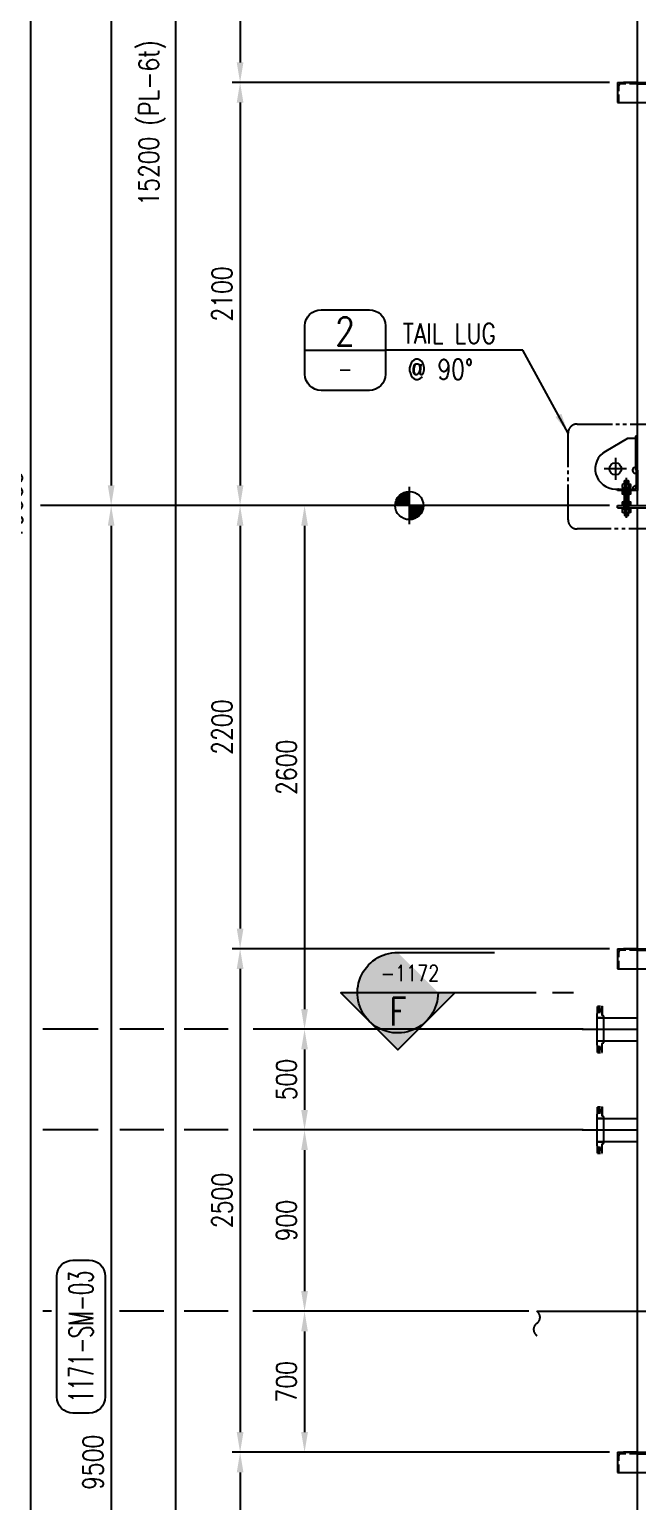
# Model space of a CAD drawing. Header units: millimetres. Extents: x 0 to 134087, y -49114 to 20834.
# Drawn here: x 13003 to 16022, y -22635 to -15327 of the extents above; entities that cross this region are included whole.
import ezdxf
from ezdxf.enums import TextEntityAlignment as Align

# ---------------------------------------------------------------- set-up
doc = ezdxf.new("R2010")
doc.units = ezdxf.units.MM
doc.header["$LTSCALE"] = 35
for name, pattern in [('JNK-CENTER', [34, 30, -1.5, 1, -1.5]), ('JNK-HIDDEN', [3, 2, -1]), ('PH2', [15, 10, -1, 1, -1, 1, -1]), ('PHA', [30, 20, -2, 2, -2, 2, -2])]:
    doc.linetypes.add(name, pattern=pattern)
for name, color, linetype in [('CEN-R', 1, 'JNK-CENTER'), ('CON-C', 4, 'Continuous'), ('CON-G', 3, 'Continuous'), ('CON-W', 7, 'Continuous'), ('CON-Y', 2, 'Continuous'), ('det', 2, 'PH2'), ('Dim-W', 7, 'Continuous'), ('HID-Y', 2, 'JNK-HIDDEN'), ('HL', 7, 'Continuous'), ('PAN-W', 6, 'PHA'), ('STL-OBJT', 7, 'Continuous'), ('TITLE', 7, 'Continuous'), ('TXT-G', 3, 'Continuous'), ('TXT-Y', 2, 'Continuous')]:
    doc.layers.add(name, color=color, linetype=linetype)
doc.styles.add('SIMPLEX', font='simplex.shx', dxfattribs={"width": 0.8})
doc.dimstyles.new('DIM40', dxfattribs={"dimscale": 40, "dimtxt": 2.5, "dimasz": 2.5, "dimexe": 1, "dimexo": 1, "dimgap": 1, "dimtad": 1, "dimdec": 0, "dimdsep": 46, "dimtxsty": 'SIMPLEX', "dimcen": 0, "dimclrd": 7, "dimclre": 7, "dimclrt": 2, "dimadec": 1, "dimazin": 2, "dimtfac": 1, "dimtdec": 0, "dimtix": 1, "dimtmove": 2, "dimatfit": 2, "dimfxl": 1, "dimtolj": 1, "dimtzin": 0, "dimarcsym": 1})

# ---------------------------------------------------------------- blocks, each defined once
blk = doc.blocks.new("4'' O2")
at = {"layer": 'CEN-R'}
blk.add_line((275.6105725513771, 0), (0, 0), dxfattribs=at)
at = {"layer": 'CON-Y'}
for p, q in [((176, 71.1488348764833), (176, 114.5)), ((176, 114.5), (176, 71.94999999995343)), ((200, -78.60000000009313), (200, 78.5999999998603)), ((200, -78.60000000009313), (200, 78.5999999998603)), ((200, 57.14999999990687), (0, 57.14999999990687)), ((167, -67.45000000018626), (167, 67.44999999995343)), ((171.5, 67.44999999995343), (167, 67.44999999995343)), ((200, 58.04999999981374), (167, 58.04999999981374)), ((200, -57.1500000001397), (0, -57.14999999990687)), ((200, -58.05000000004657), (167, -58.05000000004657)), ((171.5, -67.45000000018626), (167, -67.45000000018626)), ((176, -114.5), (176, -71.95000000018626)), ((200, -78.60000000009313), (198.3999999999069, -78.60000000009313)), ((198.3999999999069, -114.5), (198.3999999999069, -78.60000000009313))]:
    blk.add_line(p, q, dxfattribs=at)
for centre, start, end in [((171.5, 71.94999999995343), 270, 0), ((171.5, -71.95000000018626), 0, 90)]:
    blk.add_arc(centre, 4.5, start, end, dxfattribs=at)
at = {"layer": 'HID-Y', "ltscale": 0.2}
for p, q in [((203, 95.25), (173, 95.25)), ((198.3999999999069, 114.5), (176, 114.5)), ((198.3999999999069, 104.75), (176, 104.75)), ((198.3999999999069, 85.75), (176, 85.75)), ((198.3999999999069, 78.5999999998603), (198.3999999999069, 114.5)), ((200, 78.5999999998603), (198.3999999999069, 78.5999999998603)), ((203, -95.25), (173, -95.25)), ((198.3999999999069, -85.75), (176, -85.75)), ((198.3999999999069, -104.75), (176, -104.75)), ((198.3999999999069, -114.5), (176, -114.5))]:
    blk.add_line(p, q, dxfattribs=at)
for points in [[(198.3999999999069, 85.75), (198.3999999999069, 104.75), (176, 85.75), (176, 104.75)], [(198.3999999999069, -104.75), (198.3999999999069, -85.75), (176, -104.75), (176, -85.75)]]:
    blk.add_solid(points, dxfattribs=at)
blk = doc.blocks.new('A$C4E795096')
at = {"layer": 'CEN-R'}
blk.add_line((19.99950104531308, 0), (19.99950104531308, 199.4862785079931), dxfattribs=at)
at = {"layer": 'CON-G'}
for p, q in [((2.036037682002643, 148.2589970372883), (2.036037682002643, 143.2591720373166)), ((2.036037682002643, 148.2589970372883), (37.96296440852166, 148.2589970372883)), ((34.88353434267567, 168.2584970372882), (5.115467773808017, 168.2584970372882)), ((34.88353434267567, 148.2589970372883), (5.115467773808017, 148.2589970372883)), ((29.99925104525755, 184.2625970373174), (9.999751045266748, 184.2625970373174)), ((9.99975104568814, 166.3961235455663), (9.99975104568814, 150.1213705299888)), ((29.99925104569349, 166.3961235448096), (29.99925104569349, 150.1213705312693)), ((37.96296440852166, 148.2589970372883), (37.96296440852166, 143.2591720373166)), ((2.036037681886228, 143.2591720373166), (37.96296440852166, 143.2591720373166)), ((34.88360845515854, 136.2594220373176), (5.115541886290885, 136.2594220373176)), ((34.88360845515854, 116.2599220373177), (5.115541886290885, 116.2599220373177)), ((34.88360845515854, 81.26079703731739), (5.115541886290885, 81.26079703731739)), ((9.999825158171006, 79.3984235455955), (9.999825158171006, 63.12367053001799)), ((29.99932515817636, 79.3984235448388), (29.99932515817636, 63.12367053129856)), ((2.036037682002643, 44.26172203731767), (2.036037682002643, 49.26159703728808)), ((2.036037681886228, 49.26159703728808), (37.96296440852166, 49.26159703728808)), ((2.036037681886228, 44.26172203731767), (37.96296440852166, 44.26172203731767)), ((34.88353434260353, 44.26172203731767), (5.115467773648561, 44.26172203731767)), ((34.88353434260353, 24.26222203731595), (5.115467773648561, 24.26222203731595)), ((34.88360845515854, 61.26129703731749), (5.115541886290885, 61.26129703731749)), ((9.999751045615994, 42.39934854558669), (9.999751045615994, 26.12459553003646)), ((29.99925104525755, 13.26249703731628), (9.999751045266748, 13.26249703731628)), ((29.9992510456068, 42.39934854482999), (29.9992510456068, 26.12459553128792)), ((37.96296440852166, 44.26172203731767), (37.96296440852166, 49.26159703728808))]:
    blk.add_line(p, q, dxfattribs=at)
for points in [[(1.046587680519906e-06, 166.3961235455281, -0.3726589126610547), (9.999751045251582, 166.3961235450915, -0.1862420052812082), (29.9992510457517, 166.3961235449551, -0.3726589126610371), (39.99900104476485, 166.3961235455281), (39.9990010455361, 150.1213705295813, -0.3726589126610372), (29.9992510457517, 150.1213705296104, -0.1862420052812082), (9.999751045251582, 150.1213705294649, -0.3726589126610547), (1.046587680519906e-06, 150.1213705290465)], [(7.515907054767013e-05, 134.3970485455575, -0.3726589126610547), (9.999825157734449, 134.3970485451209, -0.1862420052812082), (29.99932515823457, 134.3970485449845, -0.3726589126610371), (39.99907515724772, 134.3970485455575), (39.99907515801897, 118.1222955295998, -0.3726589126610372), (29.99932515823457, 118.1222955296398, -0.1862420052812082), (9.999825157734449, 118.1222955294943, -0.3726589126610547), (7.515907054767013e-05, 118.1222955290759)], [(7.515907054767013e-05, 79.3984235455573, -0.3726589126610547), (9.999825157734449, 79.39842354512075, -0.1862420052812082), (29.99932515823457, 79.39842354498433, -0.3726589126610371), (39.99907515724772, 79.3984235455573), (39.99907515801897, 63.12367052961054, -0.3726589126610372), (29.99932515823457, 63.12367052963964, -0.1862420052812082), (9.999825157734449, 63.12367052949412, -0.3726589126610547), (7.515907054767013e-05, 63.12367052907575)], [(1.04642822407186e-06, 42.39934854552848, -0.3726589126610547), (9.999751045150333, 42.39934854512103, -0.1862420052812082), (29.9992510456068, 42.39934854497551, -0.3726589126610371), (39.99900104467815, 42.39934854552848), (39.99900104537664, 26.1245955295708, -0.3726589126610372), (29.9992510456068, 26.124595529629, -0.1862420052812082), (9.999751045150333, 26.12459552951259, -0.3726589126610547), (1.04642822407186e-06, 26.12459552904693)]]:
    blk.add_lwpolyline(points, format="xyb", close=True, dxfattribs=at)
for points in [[(9.999751045266748, 168.2584970372882), (9.999751045266748, 184.2625970373174), (11.99970104526437, 186.2625470373168), (27.99930104525993, 186.2625470373168), (29.99925104525755, 184.2625970373174), (29.99925104525755, 168.2584970372882)], [(9.999751045266748, 61.26129703731749), (9.999751045266748, 136.2594220373176)], [(29.99925104525755, 136.2594220373176), (29.99925104525755, 61.26129703731749)], [(9.999751045266748, 24.26222203731595), (9.999751045266748, 13.26249703731628), (11.99970104526437, 11.26254703731684), (27.99930104525993, 11.26254703731684), (29.99925104525755, 13.26249703731628), (29.99925104525755, 24.26222203731595)]]:
    blk.add_lwpolyline(points, dxfattribs=at)
at = {"layer": 'CON-G', "color": 7}
for points in [[(11.99970104526437, 168.2584970372882), (11.99970104526437, 186.2625470373168)], [(27.99930104525993, 168.2584970372882), (27.99930104525993, 186.2625470373168)], [(11.99970104526437, 136.2594220373176), (11.99970104526437, 61.26129703731749)], [(27.99930104525993, 136.2594220373176), (27.99930104525993, 61.26129703731749)], [(11.99970104526437, 24.26222203731595), (11.99970104526437, 11.26254703731684)], [(27.99930104525993, 24.26222203731595), (27.99930104525993, 11.26254703731684)]]:
    blk.add_lwpolyline(points, dxfattribs=at)
blk = doc.blocks.new('A$C427202F2')
at = {"layer": 'CON-G'}
for p, q in [((93.0000755545334, 95), (93.0000755545334, 17)), ((98.0000755545334, 100), (100.0000755545334, 100)), ((100.0000755545334, 100), (100.0000755545334, 0)), ((7.555453339591622e-05, 0), (7.555453339591622e-05, 2)), ((100.0000755545334, 0), (7.555453339591622e-05, 0)), ((5.000075554533396, 7), (83.0000755545334, 7))]:
    blk.add_line(p, q, dxfattribs=at)
for centre, radius, start, end in [((98.0000755545334, 95), 5, 90, 180), ((5.000075554533396, 2), 5, 90, 180), ((83.0000755545334, 17), 10, 270, 0)]:
    blk.add_arc(centre, radius, start, end, dxfattribs=at)
blk = doc.blocks.new('A$C3C055926')
at = {"layer": 'HID-Y'}
for p, q in [((100.0000813198785, 100.0000816475513), (8.131987851811573e-05, 100.0000816475513)), ((8.131987851811573e-05, 100.0000816475513), (8.131987851811573e-05, 8.164755126927048e-05)), ((100.0000813198785, 98.00008164755127), (100.0000813198785, 100.0000816475513)), ((8.131987851811573e-05, 8.164755126927048e-05), (2.000081319878518, 8.164755126927048e-05))]:
    blk.add_line(p, q, dxfattribs=at)
at = {"layer": 'HID-Y', "ltscale": 0.5}
for p, q in [((7.000081319878518, 5.000081647551269), (7.000081319878518, 83.00008164755127)), ((95.00008131987852, 93.00008164755127), (17.00008131987852, 93.00008164755127))]:
    blk.add_line(p, q, dxfattribs=at)
at = {"layer": 'HID-Y'}
for centre, radius, start, end in [((17.00008131987852, 83.00008164755127), 10, 90, 180), ((95.00008131987852, 98.00008164755127), 5, 270, 0), ((2.000081319878518, 5.000081647551269), 5, 270, 0)]:
    blk.add_arc(centre, radius, start, end, dxfattribs=at)
blk = doc.blocks.new('A$C2A517C6A')
at = {"layer": 'CON-G'}
for p, q in [((8.131987851811573e-05, 100.0000816475513), (2460.000081320009, 100.0000816475513)), ((8.131987851811573e-05, 100.0000816475513), (8.131987851811573e-05, 8.164755126927048e-05)), ((2460.000081320009, 100.0000816475513), (2460.000081320009, 8.164755126927048e-05)), ((8.131987851811573e-05, 8.164755126927048e-05), (2460.000081320009, 8.164755126927048e-05))]:
    blk.add_line(p, q, dxfattribs=at)
at = {"layer": 'HID-Y'}
blk.add_line((95.00008131987852, 93.00008164754945), (2365.000081320009, 93.00008164755127), dxfattribs=at)
at = {"layer": 'CON-G'}
blk.add_blockref('A$C3C055926', (0, 0), dxfattribs=at)
at = {"layer": 'CON-G', "xscale": -1}
blk.add_blockref('A$C3C055926', (2460.000162639888, 0), dxfattribs=at)
blk = doc.blocks.new('SECMARK3')
at = {"layer": 'CON-Y'}
h = blk.add_hatch(color=256, dxfattribs=at)
edge = h.paths.add_edge_path()
edge.add_line((14.75559885480128, -4.618527782440651e-14), (18.29113276073392, -3.535533905932771))
edge.add_arc((21.82666666666668, -4.685141163918161e-14), 5, 179.9999999999996, 224.9999999999998, ccw=False)
edge.add_line((16.82666666666668, -1.448670973532845e-14), (14.75559885480128, -4.618527782440651e-14))
edge = h.paths.add_edge_path()
edge.add_arc((21.82666666666668, -4.618527782440651e-14), 5, 179.9999999999996, 450)
h = blk.add_hatch(color=256, dxfattribs=at)
edge = h.paths.add_edge_path()
edge.add_line((28.89773447853207, -4.618527782440651e-14), (26.82666666666668, -4.2237748849338e-14))
edge.add_arc((21.82666666666668, -4.418687638008123e-14), 5, -44.99999999999977, 0, ccw=False)
edge.add_line((25.36220057259942, -3.535533905932772), (28.89773447853207, -4.618527782440651e-14))
h = blk.add_hatch(color=256, dxfattribs=at)
edge = h.paths.add_edge_path()
edge.add_line((21.82666666666668, -7.071067811865486), (25.36220057259942, -3.535533905932772))
edge.add_arc((21.82666666666668, -4.796163466380676e-14), 4.999999999999998, 224.9999999999998, 315.0000000000002, ccw=False)
edge.add_line((18.29113276073392, -3.535533905932771), (21.82666666666668, -7.071067811865486))
at = {"layer": 'CON-C'}
blk.add_line((0, 0), (2.633333333333308, 0), dxfattribs=at)
blk.add_lwpolyline([(4.666666666666639, 0), (28.89773447853207, -4.618527782440651e-14), (21.82666666666668, -7.071067811865486), (14.75559885480128, -4.618527782440651e-14)], dxfattribs=at)
at = {"layer": 'CON-Y'}
blk.add_line((21.82666666666668, 4.999999999999954), (9.823333333333341, 4.999999999999954), dxfattribs=at)
blk.add_arc((21.82666666666668, -4.618527782440651e-14), 5, 179.9999999999996, 90.00000000000001, dxfattribs=at)
at = {"layer": 'CON-C', "style": 'SIMPLEX', "width": 0.8}
blk.add_attdef('TAG', text='', height=3.5, dxfattribs=at).set_placement((21.80333333333334, -4.080000000000055), align=Align.CENTER)
at = {"layer": 'CON-Y', "style": 'SIMPLEX', "width": 0.8}
blk.add_attdef('H0000-0000', text='', height=2, dxfattribs=at).set_placement((24.52333333333334, 1.419999999999941), align=Align.RIGHT)
blk = doc.blocks.new('det-tag')
at = {"layer": 'CON-Y'}
blk.add_line((5, 0), (-5, 0), dxfattribs=at)
blk.add_lwpolyline([(-3.000000000000003, -4.999999999999998), (3, -5, 0.4142135623730951), (5, -3.000000000000001), (5.000000000000002, 2.999999999999998, 0.4142135623730951), (3.000000000000001, 4.999999999999998), (-2.999999999999997, 4.999999999999998, 0.4142135623730948), (-4.999999999999997, 3), (-5.000000000000002, -2.999999999999997, 0.4142135623730953)], format="xyb", close=True, dxfattribs=at)
at = {"layer": 'CON-G', "style": 'SIMPLEX', "width": 0.8}
blk.add_attdef('TAG', text='', height=3.5, dxfattribs=at).set_placement((0.02333333333333343, 0.5800000000000399), align=Align.CENTER)
at = {"layer": 'CON-Y', "style": 'SIMPLEX', "width": 0.8}
blk.add_attdef('-8888', text='', height=2, dxfattribs=at).set_placement((0, -3.339999999999999), align=Align.CENTER)
blk = doc.blocks.new('*D982')
at = {"layer": 'DEFPOINTS', "color": 0, "transparency": 16777216}
for p in [(16171.53684511169, -8190.761224326547), (13008.75786917651, -27190.76122432653), (15921.536845112, -27190.76122432653)]:
    blk.add_point(p, dxfattribs=at)
at = {"layer": 'Dim-W', "color": 7, "linetype": 'ByBlock', "lineweight": -2, "transparency": 16777216}
for p, q in [((16131.53684511169, -8190.761224326547), (12968.75786917652, -8190.761224326546)), ((13008.75786917652, -8290.761224326547), (13008.75786917651, -27090.76122432653)), ((15881.536845112, -27190.76122432653), (12968.75786917651, -27190.76122432653))]:
    blk.add_line(p, q, dxfattribs=at)
at = {"layer": 'Dim-W', "color": 7, "transparency": 16777216}
for points in [[(12992.09120250985, -8290.761224326547), (13025.42453584318, -8290.761224326547), (13008.75786917652, -8190.761224326546)], [(12992.09120250985, -27090.76122432653), (13025.42453584318, -27090.76122432653), (13008.75786917651, -27190.76122432653)]]:
    blk.add_solid(points, dxfattribs=at)
at = {"layer": 'Dim-W', "color": 2, "transparency": 16777216, "insert": (12918.75786917652, -17690.76122432654), "char_height": 100, "attachment_point": 5, "rotation": 90, "style": 'SIMPLEX', "bg_fill": 3, "box_fill_scale": 1.1, "bg_fill_color": 256, "bg_fill_true_color": 13158600, "bg_fill_transparency": 0}
blk.add_mtext('\\A1;19000', dxfattribs=at)
blk = doc.blocks.new('*D983')
at = {"layer": 'DEFPOINTS', "color": 0, "transparency": 16777216}
for p in [(16171.53684511169, -8190.761224326547), (13408.75786917652, -17690.76122432653), (15921.536845112, -17690.76122432653)]:
    blk.add_point(p, dxfattribs=at)
at = {"layer": 'Dim-W', "color": 7, "linetype": 'ByBlock', "lineweight": -2, "transparency": 16777216}
for p, q in [((16131.53684511169, -8190.761224326547), (13368.75786917652, -8190.761224326546)), ((13408.75786917652, -8290.761224326547), (13408.75786917652, -17590.76122432653)), ((15881.536845112, -17690.76122432653), (13368.75786917652, -17690.76122432653))]:
    blk.add_line(p, q, dxfattribs=at)
at = {"layer": 'Dim-W', "color": 7, "transparency": 16777216}
for points in [[(13392.09120250985, -8290.761224326547), (13425.42453584319, -8290.761224326547), (13408.75786917652, -8190.761224326546)], [(13392.09120250985, -17590.76122432653), (13425.42453584318, -17590.76122432653), (13408.75786917652, -17690.76122432653)]]:
    blk.add_solid(points, dxfattribs=at)
at = {"layer": 'Dim-W', "color": 2, "transparency": 16777216, "insert": (13318.75786917652, -12940.76122432654), "char_height": 100, "attachment_point": 5, "rotation": 90, "style": 'SIMPLEX', "bg_fill": 3, "box_fill_scale": 1.1, "bg_fill_color": 256, "bg_fill_true_color": 13158600, "bg_fill_transparency": 0}
blk.add_mtext('\\A1;9500', dxfattribs=at)
blk = doc.blocks.new('*D984')
at = {"layer": 'DEFPOINTS', "color": 0, "transparency": 16777216}
for p in [(13408.75786917652, -17690.76122432653), (13408.75786917652, -27190.76122432653), (13408.75786917652, -27190.76122432653)]:
    blk.add_point(p, dxfattribs=at)
at = {"layer": 'Dim-W', "color": 7, "linetype": 'ByBlock', "lineweight": -2, "transparency": 16777216}
blk.add_line((13408.75786917652, -17790.76122432653), (13408.75786917652, -27090.76122432653), dxfattribs=at)
at = {"layer": 'Dim-W', "color": 7, "transparency": 16777216}
for points in [[(13392.09120250985, -17790.76122432653), (13425.42453584319, -17790.76122432653), (13408.75786917652, -17690.76122432653)], [(13392.09120250985, -27090.76122432653), (13425.42453584318, -27090.76122432653), (13408.75786917652, -27190.76122432653)]]:
    blk.add_solid(points, dxfattribs=at)
at = {"layer": 'Dim-W', "color": 2, "transparency": 16777216, "insert": (13318.75786917652, -22440.76122432653), "char_height": 100, "attachment_point": 5, "rotation": 90, "style": 'SIMPLEX', "bg_fill": 3, "box_fill_scale": 1.1, "bg_fill_color": 256, "bg_fill_true_color": 13158600, "bg_fill_transparency": 0}
blk.add_mtext('\\A1;9500', dxfattribs=at)
blk = doc.blocks.new('DUCT-TAG')
at = {"layer": 'CON-G'}
blk.add_lwpolyline([(-9.490000000000007, -1), (-9.489999999999979, 1, -0.414213562373095), (-7.489999999999979, 3), (7.489999999999982, 3, -0.414213562373095), (9.489999999999982, 1), (9.489999999999982, -1, -0.414213562373095), (7.489999999999982, -3), (-7.490000000000007, -3, -0.4142135623730971)], format="xyb", close=True, dxfattribs=at)
at = {"layer": 'CON-G', "style": 'SIMPLEX', "width": 1.246304347826088}
blk.add_attdef('NAME', text='', height=3, dxfattribs=at).set_placement((-8.190000000000007, -1.5), (8.19000000000001, -1.5), align=Align.FIT)
at = {"layer": 'CON-Y', "style": 'SIMPLEX'}
blk.add_attdef('ELEVATION', text='', height=2, dxfattribs=at).set_placement((-1.243449787580175e-14, -6.02), align=Align.CENTER)
blk = doc.blocks.new('FS-MARK')
h = blk.add_hatch(color=256)
edge = h.paths.add_edge_path()
edge.add_arc((0, 0), 1.75, 90, 180)
edge.add_line((-1.75, 0), (0, 0))
edge.add_line((0, 0), (0, 1.75))
h = blk.add_hatch(color=256)
edge = h.paths.add_edge_path()
edge.add_line((0, 0), (0, -1.75))
edge.add_arc((0, 0), 1.75, 270, 360)
edge.add_line((1.75, 0), (0, 0))
for p, q in [((0, 2.333333333333333), (0, -2.333333333333333)), ((2.333333333333333, 0), (-2.333333333333333, 0))]:
    blk.add_line(p, q)
blk.add_circle((0, 0), 1.75)
at = {"layer": 'CON-Y', "style": 'SIMPLEX', "width": 0.8}
blk.add_attdef('F.S.', (3.194782608695653, 0.9982608695652175), '', height=2.5, dxfattribs=at)
blk = doc.blocks.new('*D985')
at = {"layer": 'DEFPOINTS', "color": 0, "transparency": 16777216}
for p in [(13728.75786917652, -8190.761224326547), (13728.75786917651, -23390.76122432656), (16021.53684511166, -23390.76122432656)]:
    blk.add_point(p, dxfattribs=at)
at = {"layer": 'Dim-W', "color": 7, "linetype": 'ByBlock', "lineweight": -2, "transparency": 16777216}
for p, q in [((13728.75786917652, -8290.761224326547), (13728.75786917651, -23290.76122432656)), ((15981.53684511166, -23390.76122432656), (13688.75786917651, -23390.76122432656))]:
    blk.add_line(p, q, dxfattribs=at)
at = {"layer": 'Dim-W', "color": 7, "transparency": 16777216}
for points in [[(13712.09120250985, -8290.761224326547), (13745.42453584318, -8290.761224326547), (13728.75786917652, -8190.761224326547)], [(13712.09120250985, -23290.76122432656), (13745.42453584318, -23290.76122432656), (13728.75786917651, -23390.76122432656)]]:
    blk.add_solid(points, dxfattribs=at)
at = {"layer": 'Dim-W', "color": 2, "transparency": 16777216, "insert": (13612.56739298604, -15790.76122432655), "char_height": 100, "attachment_point": 5, "rotation": 90, "style": 'SIMPLEX', "bg_fill": 3, "box_fill_scale": 1.1, "bg_fill_color": 256, "bg_fill_true_color": 13158600, "bg_fill_transparency": 0}
blk.add_mtext('\\A1;15200 (PL-6t)', dxfattribs=at)
blk = doc.blocks.new('*D990')
at = {"layer": 'DEFPOINTS', "color": 0, "transparency": 16777216}
for p in [(14048.75786917652, -13490.76122432653), (14048.75786917652, -15590.76122432653), (15921.53684511164, -15590.76122432653)]:
    blk.add_point(p, dxfattribs=at)
at = {"layer": 'Dim-W', "color": 7, "linetype": 'ByBlock', "lineweight": -2, "transparency": 16777216}
for p, q in [((14048.75786917652, -13590.76122432653), (14048.75786917652, -15490.76122432653)), ((15881.53684511164, -15590.76122432653), (14008.75786917652, -15590.76122432653))]:
    blk.add_line(p, q, dxfattribs=at)
at = {"layer": 'Dim-W', "color": 7, "transparency": 16777216}
for points in [[(14032.09120250985, -13590.76122432653), (14065.42453584318, -13590.76122432653), (14048.75786917652, -13490.76122432653)], [(14032.09120250985, -15490.76122432653), (14065.42453584318, -15490.76122432653), (14048.75786917652, -15590.76122432653)]]:
    blk.add_solid(points, dxfattribs=at)
at = {"layer": 'Dim-W', "color": 2, "transparency": 16777216, "insert": (13958.75786917652, -14540.76122432653), "char_height": 100, "attachment_point": 5, "rotation": 90, "style": 'SIMPLEX', "bg_fill": 3, "box_fill_scale": 1.1, "bg_fill_color": 256, "bg_fill_true_color": 13158600, "bg_fill_transparency": 0}
blk.add_mtext('\\A1;2100', dxfattribs=at)
blk = doc.blocks.new('*D991')
at = {"layer": 'DEFPOINTS', "color": 0, "transparency": 16777216}
for p in [(14048.75786917652, -15590.76122432653), (14048.75786917652, -17690.76122432653), (14048.75786917652, -17690.76122432653)]:
    blk.add_point(p, dxfattribs=at)
at = {"layer": 'Dim-W', "color": 7, "linetype": 'ByBlock', "lineweight": -2, "transparency": 16777216}
blk.add_line((14048.75786917652, -15690.76122432653), (14048.75786917652, -17590.76122432653), dxfattribs=at)
at = {"layer": 'Dim-W', "color": 7, "transparency": 16777216}
for points in [[(14032.09120250985, -15690.76122432653), (14065.42453584318, -15690.76122432653), (14048.75786917652, -15590.76122432653)], [(14032.09120250985, -17590.76122432653), (14065.42453584318, -17590.76122432653), (14048.75786917652, -17690.76122432653)]]:
    blk.add_solid(points, dxfattribs=at)
at = {"layer": 'Dim-W', "color": 2, "transparency": 16777216, "insert": (13958.75786917652, -16640.76122432653), "char_height": 100, "attachment_point": 5, "rotation": 90, "style": 'SIMPLEX', "bg_fill": 3, "box_fill_scale": 1.1, "bg_fill_color": 256, "bg_fill_true_color": 13158600, "bg_fill_transparency": 0}
blk.add_mtext('\\A1;2100', dxfattribs=at)
blk = doc.blocks.new('*D992')
at = {"layer": 'DEFPOINTS', "color": 0, "transparency": 16777216}
for p in [(14048.75786917652, -17690.76122432653), (14048.75786917652, -19890.76122432653), (15921.53684511164, -19890.76122432653)]:
    blk.add_point(p, dxfattribs=at)
at = {"layer": 'Dim-W', "color": 7, "linetype": 'ByBlock', "lineweight": -2, "transparency": 16777216}
for p, q in [((14048.75786917652, -17790.76122432653), (14048.75786917652, -19790.76122432653)), ((15881.53684511164, -19890.76122432653), (14008.75786917652, -19890.76122432653))]:
    blk.add_line(p, q, dxfattribs=at)
at = {"layer": 'Dim-W', "color": 7, "transparency": 16777216}
for points in [[(14032.09120250985, -17790.76122432653), (14065.42453584318, -17790.76122432653), (14048.75786917652, -17690.76122432653)], [(14032.09120250985, -19790.76122432653), (14065.42453584318, -19790.76122432653), (14048.75786917652, -19890.76122432653)]]:
    blk.add_solid(points, dxfattribs=at)
at = {"layer": 'Dim-W', "color": 2, "transparency": 16777216, "insert": (13958.75786917652, -18790.76122432653), "char_height": 100, "attachment_point": 5, "rotation": 90, "style": 'SIMPLEX', "bg_fill": 3, "box_fill_scale": 1.1, "bg_fill_color": 256, "bg_fill_true_color": 13158600, "bg_fill_transparency": 0}
blk.add_mtext('\\A1;2200', dxfattribs=at)
blk = doc.blocks.new('*D993')
at = {"layer": 'DEFPOINTS', "color": 0, "transparency": 16777216}
for p in [(14048.75786917652, -19890.76122432653), (14048.75786917652, -22390.76122432653), (15921.53684511164, -22390.76122432653)]:
    blk.add_point(p, dxfattribs=at)
at = {"layer": 'Dim-W', "color": 7, "linetype": 'ByBlock', "lineweight": -2, "transparency": 16777216}
for p, q in [((14048.75786917652, -19990.76122432653), (14048.75786917652, -22290.76122432653)), ((15881.53684511164, -22390.76122432653), (14008.75786917652, -22390.76122432653))]:
    blk.add_line(p, q, dxfattribs=at)
at = {"layer": 'Dim-W', "color": 7, "transparency": 16777216}
for points in [[(14032.09120250985, -19990.76122432653), (14065.42453584319, -19990.76122432653), (14048.75786917652, -19890.76122432653)], [(14032.09120250985, -22290.76122432653), (14065.42453584318, -22290.76122432653), (14048.75786917652, -22390.76122432653)]]:
    blk.add_solid(points, dxfattribs=at)
at = {"layer": 'Dim-W', "color": 2, "transparency": 16777216, "insert": (13958.75786917652, -21140.76122432653), "char_height": 100, "attachment_point": 5, "rotation": 90, "style": 'SIMPLEX', "bg_fill": 3, "box_fill_scale": 1.1, "bg_fill_color": 256, "bg_fill_true_color": 13158600, "bg_fill_transparency": 0}
blk.add_mtext('\\A1;2500', dxfattribs=at)
blk = doc.blocks.new('*D994')
at = {"layer": 'DEFPOINTS', "color": 0, "transparency": 16777216}
for p in [(14048.75786917652, -22390.76122432653), (14048.75786917652, -24790.76122432653), (15921.53684511164, -24790.76122432653)]:
    blk.add_point(p, dxfattribs=at)
at = {"layer": 'Dim-W', "color": 7, "linetype": 'ByBlock', "lineweight": -2, "transparency": 16777216}
for p, q in [((14048.75786917652, -22490.76122432653), (14048.75786917652, -24690.76122432653)), ((15881.53684511164, -24790.76122432653), (14008.75786917652, -24790.76122432653))]:
    blk.add_line(p, q, dxfattribs=at)
at = {"layer": 'Dim-W', "color": 7, "transparency": 16777216}
for points in [[(14032.09120250985, -22490.76122432653), (14065.42453584318, -22490.76122432653), (14048.75786917652, -22390.76122432653)], [(14032.09120250985, -24690.76122432653), (14065.42453584318, -24690.76122432653), (14048.75786917652, -24790.76122432653)]]:
    blk.add_solid(points, dxfattribs=at)
at = {"layer": 'Dim-W', "color": 2, "transparency": 16777216, "insert": (13958.75786917652, -23590.76122432653), "char_height": 100, "attachment_point": 5, "rotation": 90, "style": 'SIMPLEX', "bg_fill": 3, "box_fill_scale": 1.1, "bg_fill_color": 256, "bg_fill_true_color": 13158600, "bg_fill_transparency": 0}
blk.add_mtext('\\A1;2400', dxfattribs=at)
blk = doc.blocks.new('*D998')
at = {"layer": 'DEFPOINTS', "color": 0, "transparency": 16777216}
for p in [(14368.75786917652, -17690.76122432653), (14368.75786917652, -20290.76122432631), (15791.53684511169, -20290.76122432631)]:
    blk.add_point(p, dxfattribs=at)
at = {"layer": 'Dim-W', "color": 7, "linetype": 'ByBlock', "lineweight": -2, "transparency": 16777216}
for p, q in [((14368.75786917652, -17790.76122432653), (14368.75786917652, -20190.76122432631)), ((15751.53684511169, -20290.76122432631), (14328.75786917652, -20290.76122432631))]:
    blk.add_line(p, q, dxfattribs=at)
at = {"layer": 'Dim-W', "color": 7, "transparency": 16777216}
for points in [[(14352.09120250985, -17790.76122432653), (14385.42453584318, -17790.76122432653), (14368.75786917652, -17690.76122432653)], [(14352.09120250985, -20190.76122432631), (14385.42453584318, -20190.76122432631), (14368.75786917652, -20290.76122432631)]]:
    blk.add_solid(points, dxfattribs=at)
at = {"layer": 'Dim-W', "color": 2, "transparency": 16777216, "insert": (14278.75786917652, -18990.76122432642), "char_height": 100, "attachment_point": 5, "rotation": 90, "style": 'SIMPLEX', "bg_fill": 3, "box_fill_scale": 1.1, "bg_fill_color": 256, "bg_fill_true_color": 13158600, "bg_fill_transparency": 0}
blk.add_mtext('\\A1;2600', dxfattribs=at)
blk = doc.blocks.new('*D999')
at = {"layer": 'DEFPOINTS', "color": 0, "transparency": 16777216}
for p in [(14368.75786917652, -20290.76122432631), (14368.75786917652, -20790.76122432631), (15791.53684511169, -20790.76122432631)]:
    blk.add_point(p, dxfattribs=at)
at = {"layer": 'Dim-W', "color": 7, "linetype": 'ByBlock', "lineweight": -2, "transparency": 16777216}
for p, q in [((14368.75786917652, -20390.76122432631), (14368.75786917652, -20690.76122432631)), ((15751.53684511169, -20790.76122432631), (14328.75786917652, -20790.76122432631))]:
    blk.add_line(p, q, dxfattribs=at)
at = {"layer": 'Dim-W', "color": 7, "transparency": 16777216}
for points in [[(14352.09120250985, -20390.76122432631), (14385.42453584319, -20390.76122432631), (14368.75786917652, -20290.76122432631)], [(14352.09120250985, -20690.76122432631), (14385.42453584318, -20690.76122432631), (14368.75786917652, -20790.76122432631)]]:
    blk.add_solid(points, dxfattribs=at)
at = {"layer": 'Dim-W', "color": 2, "transparency": 16777216, "insert": (14278.75786917652, -20540.76122432631), "char_height": 100, "attachment_point": 5, "rotation": 90, "style": 'SIMPLEX', "bg_fill": 3, "box_fill_scale": 1.1, "bg_fill_color": 256, "bg_fill_true_color": 13158600, "bg_fill_transparency": 0}
blk.add_mtext('\\A1;500', dxfattribs=at)
blk = doc.blocks.new('*D1000')
at = {"layer": 'DEFPOINTS', "color": 0, "transparency": 16777216}
for p in [(14368.75786917652, -20790.76122432631), (14368.75786917652, -21690.76122432655), (15521.53684511163, -21690.76122432655)]:
    blk.add_point(p, dxfattribs=at)
at = {"layer": 'Dim-W', "color": 7, "linetype": 'ByBlock', "lineweight": -2, "transparency": 16777216}
for p, q in [((14368.75786917652, -20890.76122432631), (14368.75786917652, -21590.76122432655)), ((15481.53684511163, -21690.76122432655), (14328.75786917652, -21690.76122432655))]:
    blk.add_line(p, q, dxfattribs=at)
at = {"layer": 'Dim-W', "color": 7, "transparency": 16777216}
for points in [[(14352.09120250985, -20890.76122432631), (14385.42453584318, -20890.76122432631), (14368.75786917652, -20790.76122432631)], [(14352.09120250985, -21590.76122432655), (14385.42453584318, -21590.76122432655), (14368.75786917652, -21690.76122432655)]]:
    blk.add_solid(points, dxfattribs=at)
at = {"layer": 'Dim-W', "color": 2, "transparency": 16777216, "insert": (14278.75786917652, -21240.76122432643), "char_height": 100, "attachment_point": 5, "rotation": 90, "style": 'SIMPLEX', "bg_fill": 3, "box_fill_scale": 1.1, "bg_fill_color": 256, "bg_fill_true_color": 13158600, "bg_fill_transparency": 0}
blk.add_mtext('\\A1;900', dxfattribs=at)
blk = doc.blocks.new('*D1001')
at = {"layer": 'DEFPOINTS', "color": 0, "transparency": 16777216}
for p in [(14368.75786917652, -21690.76122432655), (14368.75786917652, -22390.76122432653), (14368.75786917652, -22390.76122432653)]:
    blk.add_point(p, dxfattribs=at)
at = {"layer": 'Dim-W', "color": 7, "linetype": 'ByBlock', "lineweight": -2, "transparency": 16777216}
blk.add_line((14368.75786917652, -21790.76122432655), (14368.75786917652, -22290.76122432653), dxfattribs=at)
at = {"layer": 'Dim-W', "color": 7, "transparency": 16777216}
for points in [[(14352.09120250985, -21790.76122432655), (14385.42453584318, -21790.76122432655), (14368.75786917652, -21690.76122432655)], [(14352.09120250985, -22290.76122432653), (14385.42453584318, -22290.76122432653), (14368.75786917652, -22390.76122432653)]]:
    blk.add_solid(points, dxfattribs=at)
at = {"layer": 'Dim-W', "color": 2, "transparency": 16777216, "insert": (14278.75786917652, -22040.76122432654), "char_height": 100, "attachment_point": 5, "rotation": 90, "style": 'SIMPLEX', "bg_fill": 3, "box_fill_scale": 1.1, "bg_fill_color": 256, "bg_fill_true_color": 13158600, "bg_fill_transparency": 0}
blk.add_mtext('\\A1;700', dxfattribs=at)

msp = doc.modelspace()

# ---------------------------------------------------------------- hatches: boundary and pattern name
at = {"layer": 'Dim-W'}
h = msp.add_hatch(color=256, dxfattribs=at)
h.paths.add_polyline_path([(15966.536845112, -17608.76122432653), (15955.036845112, -17608.76122432653), (15955.03684511199, -17615.76097432653), (15966.536845112, -17615.76097432653)])
h.paths.add_polyline_path([(15978.036845112, -17608.76122432653), (15966.536845112, -17608.76122432653), (15966.536845112, -17615.76097432653), (15978.036845112, -17615.76097432653)])

# ---------------------------------------------------------------- linework, layer by layer
at = {"layer": 'CEN-R'}
for p, q in [((15911.53684511147, -17453.76122432653), (15911.53684511147, -17563.76122432653)), ((15966.53684511136, -17508.76122432653), (15856.53684511136, -17508.76122432653)), ((15966.536845112, -17750.16244221709), (15966.536845112, -17577.68858427342))]:
    msp.add_line(p, q, dxfattribs=at)
at = {"layer": 'CON-G'}
for p, q in [((16021.53684511167, -17690.76122432653), (16021.53684511169, -9190.761224326576)), ((15971.53684511147, -17358.76122432653), (15862.22836549645, -17421.76309884065)), ((16011.53684511138, -17358.76122432653), (15971.53684511138, -17358.76122432653)), ((16021.53684511138, -17345.76122432655), (16011.53684511138, -17345.76122432655)), ((16011.53684511138, -17345.76122432655), (16011.53684511138, -17515.76122432653)), ((16021.53684511138, -17515.76122432653), (16011.53684511138, -17515.76122432653)), ((15911.53684511136, -17608.76122432653), (15978.95684029468, -17608.76122432653)), ((15955.03684511199, -17615.76122432653), (15955.036845112, -17608.76122432653)), ((15978.036845112, -17615.76122432653), (15978.036845112, -17608.76122432653)), ((15921.536845112, -17690.76122432653), (18381.53684511176, -17690.76122432653)), ((15921.536845112, -17702.76122432653), (15921.536845112, -17690.76122432659)), ((15921.536845112, -17702.76122432653), (18381.53684511176, -17702.76122432653)), ((15955.03684511198, -17702.76122432653), (15955.036845112, -17690.76122432653)), ((15978.036845112, -17697.76122432653), (15978.036845112, -17690.76122432653)), ((16021.53684511165, -27190.76122432653), (16021.53684511167, -17702.76122432653))]:
    msp.add_line(p, q, dxfattribs=at)
msp.add_circle((15911.53684511147, -17508.76122432653), 30, dxfattribs=at)
for centre, radius, start, end in [((15911.53684511136, -17508.76122432653), 100, 119.5435387295849, 270), ((16011.53684511138, -17515.76122432653), 15, 90, 281.5369590351658), ((16015.03674792488, -17608.76299605626), 17.5, 91.63692675287575, 179.9941992784095)]:
    msp.add_arc(centre, radius, start, end, dxfattribs=at)
at = {"layer": 'CON-W'}
msp.add_solid([(15955.036845112, -17690.76122432653), (15978.036845112, -17690.76122432653), (15955.036845112, -17702.76122432653), (15978.036845112, -17702.76122432653)], dxfattribs=at)
at = {"layer": 'det', "ltscale": 0.5}
msp.add_lwpolyline([(15721.78327923855, -17286.11555131534), (16152.7184340718, -17286.11555131534, -0.414213562373095), (16197.7184340718, -17331.11555131534), (16197.7184340718, -17762.16643268382, -0.414213562373095), (16152.7184340718, -17807.16643268382), (15721.78327923855, -17807.16643268382, -0.414213562373095), (15676.78327923855, -17762.16643268382), (15676.78327923855, -17331.11555131534, -0.414213562373095)], format="xyb", close=True, dxfattribs=at)
at = {"layer": 'PAN-W'}
msp.add_line((15521.53684511163, -21690.76122432655), (18781.53684511172, -21690.76122432655), dxfattribs=at)
msp.add_lwpolyline([(15521.53684511163, -21690.76122432655, -0.5351837584879965), (15521.53684511163, -21750.76122432655, 0.5351837584883131), (15521.53684511163, -21810.76122432652)], format="xyb", dxfattribs=at)

# ---------------------------------------------------------------- block references
at = {"layer": 'CON-C'}
ref = msp.add_blockref('SECMARK3', (15704.25413608894, -20109.15214786096), dxfattribs=dict(at, xscale=-40, yscale=40, zscale=40))
ref.add_attrib('TAG', 'F', dxfattribs={"height": 140, "style": 'SIMPLEX', "width": 0.8000000000000002}).set_placement((14832.12080275561, -20272.35214786096), align=Align.CENTER)
ref.add_attrib('H0000-0000', '-1172', dxfattribs={"layer": 'CON-Y', "height": 80, "style": 'SIMPLEX', "width": 0.8}).set_placement((15037.22556466038, -20052.35214786096), align=Align.RIGHT)
at = {"layer": 'CON-G'}
for name, p in [('A$C2A517C6A', (15921.53676379176, -15690.76130597408)), ('A$C427202F2', (15921.53676955746, -17615.76122432653)), ('A$C4E795096', (15946.53734406668, -17752.02039636385)), ('A$C2A517C6A', (15921.53676379176, -19990.76130597408)), ('A$C2A517C6A', (15921.53676379176, -22490.76130597408))]:
    msp.add_blockref(name, p, dxfattribs=at)
at = {"layer": 'HL'}
ref = msp.add_blockref('det-tag', (14570.49137695599, -16919.05488210959), dxfattribs=dict(at, xscale=-40, yscale=40, zscale=40))
ref.add_attrib('TAG', '2', dxfattribs={"layer": 'CON-G', "height": 140, "rotation": 359.9999999999487, "style": 'SIMPLEX', "width": 0.8}).set_placement((14569.5580436227, -16895.85488210959), align=Align.CENTER)
ref.add_attrib('-8888', '-', dxfattribs={"layer": 'CON-Y', "height": 79.99999999999999, "rotation": 359.9999999999487, "style": 'SIMPLEX', "width": 0.8}).set_placement((14570.49137695599, -17052.65488210961), align=Align.CENTER)
at = {"layer": 'TITLE', "xscale": -1}
for p in [(16021.53684511169, -20290.76122432631), (16021.53684511169, -20790.76122432631)]:
    msp.add_blockref("4'' O2", p, dxfattribs=at)

# ---------------------------------------------------------------- texts
at = {"layer": 'TXT-Y', "style": 'SIMPLEX', "width": 0.8}
for s, p in [('TAIL LUG', (14856.0728852337, -16886.58746126079)), ('@ 90%%D', (14880.10805400229, -17064.36316611579))]:
    msp.add_text(s, height=99.99999999999999, dxfattribs=at).set_placement(p)

# ---------------------------------------------------------------- leaders
at = {"layer": 'STL-OBJT'}
msp.add_leader([(15676.78327923855, -17331.11555131534), (15452.62551734148, -16919.05488210978), (14770.49137695599, -16919.05488210969)], dimstyle='DIM40', dxfattribs=at)

# ---------------------------------------------------------------- next in the draw order: dimensions: what is measured, and where the dimension line sits
at = {"layer": 'Dim-W'}
dim = msp.add_linear_dim(base=(13008.75786917651, -27190.76122432653), p1=(16171.53684511169, -8190.761224326547), p2=(15921.536845112, -27190.76122432653), angle=90, dimstyle='DIM40', override={"dimcen": 0, "dimtfill": 1}, dxfattribs=at)
dim.commit()
dim.dimension.update_dxf_attribs({"geometry": '*D982', "text_midpoint": (12918.75786917652, -17690.76122432654)})

# ---------------------------------------------------------------- next in the draw order: linework, layer by layer
msp.add_line((13112.79945414196, -21690.74088205676), (13070.02863530641, -21690.74160589177), dxfattribs=at)

# ---------------------------------------------------------------- next in the draw order: dimensions: what is measured, and where the dimension line sits
dim = msp.add_linear_dim(base=(13408.75786917652, -17690.76122432653), p1=(16171.53684511169, -8190.761224326547), p2=(15921.536845112, -17690.76122432653), angle=90, dimstyle='DIM40', override={"dimcen": 0, "dimtfill": 1}, dxfattribs=at)
dim.commit()
dim.dimension.update_dxf_attribs({"geometry": '*D983', "text_midpoint": (13318.75786917652, -12940.76122432654)})

# ---------------------------------------------------------------- next in the draw order: block references
at = {"layer": 'CON-W', "xscale": 40, "yscale": 40, "zscale": 40}
msp.add_blockref('FS-MARK', (14888.68532361236, -17690.75162143573), dxfattribs=at)

# ---------------------------------------------------------------- next in the draw order: dimensions: what is measured, and where the dimension line sits
at = {"layer": 'Dim-W'}
dim = msp.add_linear_dim(base=(13408.75786917652, -27190.76122432653), p1=(13408.75786917652, -17690.76122432653), p2=(13408.75786917652, -27190.76122432653), angle=90, dimstyle='DIM40', override={"dimcen": 0, "dimtfill": 1}, dxfattribs=at)
dim.commit()
dim.dimension.update_dxf_attribs({"geometry": '*D984', "text_midpoint": (13318.75786917652, -22440.76122432653)})

# ---------------------------------------------------------------- next in the draw order: linework, layer by layer
for p, q in [((13378.45744212077, -17690.76516352232), (13058.79624986013, -17690.77242187774)), ((13344.52970644674, -20290.75143392953), (13070.1671446851, -20290.75607712401)), ((13344.52970644674, -20790.75143392953), (13070.1671446851, -20790.75607712401))]:
    msp.add_line(p, q, dxfattribs=at)

# ---------------------------------------------------------------- next in the draw order: block references
at = {"layer": 'TXT-G'}
ref = msp.add_blockref('DUCT-TAG', (13259.26928800838, -21816.46236311026), dxfattribs=dict(at, xscale=40, yscale=40, zscale=40, rotation=90))
ref.add_attrib('NAME', '1171-SM-03', dxfattribs={"layer": 'CON-G', "height": 120, "rotation": 90, "style": 'SIMPLEX', "width": 0.5790909090908938}).set_placement((13319.26928800838, -22144.06236311031), (13319.26928800838, -21488.86236311033), align=Align.FIT)

# ---------------------------------------------------------------- next in the draw order: dimensions: what is measured, and where the dimension line sits
at = {"layer": 'Dim-W'}
dim = msp.add_linear_dim(base=(13728.75786917651, -23390.76122432656), p1=(13728.75786917652, -8190.761224326547), p2=(16021.53684511166, -23390.76122432656), angle=90, text='<> (PL-6t)', dimstyle='DIM40', override={"dimcen": 0, "dimtfill": 1}, dxfattribs=at)
dim.commit()
dim.dimension.update_dxf_attribs({"geometry": '*D985', "text_midpoint": (13612.56739298604, -15790.76122432655)})

# ---------------------------------------------------------------- next in the draw order: linework, layer by layer
for p, q in [((13669.52408070597, -20290.74593386396), (13450.99300493426, -20290.74963219027)), ((13669.52408070597, -20790.74593386396), (13450.99300493426, -20790.74963219027)), ((13669.38557132727, -21690.73146263172), (13450.85449555556, -21690.73516095804))]:
    msp.add_line(p, q, dxfattribs=at)

# ---------------------------------------------------------------- next in the draw order: dimensions: what is measured, and where the dimension line sits
dim = msp.add_linear_dim(base=(14048.75786917652, -15590.76122432653), p1=(14048.75786917652, -13490.76122432653), p2=(15921.53684511164, -15590.76122432653), angle=90, dimstyle='DIM40', override={"dimcen": 0, "dimtfill": 1}, dxfattribs=at)
dim.commit()
dim.dimension.update_dxf_attribs({"geometry": '*D990', "text_midpoint": (13958.75786917652, -14540.76122432653)})

# ---------------------------------------------------------------- next in the draw order: dimensions: what is measured, and where the dimension line sits
dim = msp.add_linear_dim(base=(14048.75786917652, -17690.76122432653), p1=(14048.75786917652, -15590.76122432653), p2=(14048.75786917652, -17690.76122432653), angle=90, dimstyle='DIM40', override={"dimcen": 0, "dimtfill": 1}, dxfattribs=at)
dim.commit()
dim.dimension.update_dxf_attribs({"geometry": '*D991', "text_midpoint": (13958.75786917652, -16640.76122432653)})

# ---------------------------------------------------------------- next in the draw order: dimensions: what is measured, and where the dimension line sits
dim = msp.add_linear_dim(base=(14048.75786917652, -19890.76122432653), p1=(14048.75786917652, -17690.76122432653), p2=(15921.53684511164, -19890.76122432653), angle=90, dimstyle='DIM40', override={"dimcen": 0, "dimtfill": 1}, dxfattribs=at)
dim.commit()
dim.dimension.update_dxf_attribs({"geometry": '*D992', "text_midpoint": (13958.75786917652, -18790.76122432653)})

# ---------------------------------------------------------------- next in the draw order: dimensions: what is measured, and where the dimension line sits
dim = msp.add_linear_dim(base=(14048.75786917652, -22390.76122432653), p1=(14048.75786917652, -19890.76122432653), p2=(15921.53684511164, -22390.76122432653), angle=90, dimstyle='DIM40', override={"dimcen": 0, "dimtfill": 1}, dxfattribs=at)
dim.commit()
dim.dimension.update_dxf_attribs({"geometry": '*D993', "text_midpoint": (13958.75786917652, -21140.76122432653)})

# ---------------------------------------------------------------- next in the draw order: linework, layer by layer
for p, q in [((13989.52408070597, -20290.74593386396), (13770.99300493426, -20290.74963219027)), ((13989.52408070597, -20790.74593386396), (13770.99300493426, -20790.74963219027)), ((13989.38557132727, -21690.73146263172), (13770.85449555556, -21690.73516095804))]:
    msp.add_line(p, q, dxfattribs=at)

# ---------------------------------------------------------------- next in the draw order: dimensions: what is measured, and where the dimension line sits
for base, p1, p2, picture, middle in [((14368.75786917652, -20290.76122432631), (14368.75786917652, -17690.76122432653), (15791.53684511169, -20290.76122432631), '*D998', (14278.75786917652, -18990.76122432642)), ((14048.75786917652, -24790.76122432653), (14048.75786917652, -22390.76122432653), (15921.53684511164, -24790.76122432653), '*D994', (13958.75786917652, -23590.76122432653))]:
    dim = msp.add_linear_dim(base=base, p1=p1, p2=p2, angle=90, dimstyle='DIM40', override={"dimcen": 0, "dimtfill": 1}, dxfattribs=at)
    dim.commit()
    dim.dimension.update_dxf_attribs({"geometry": picture, "text_midpoint": middle})

# ---------------------------------------------------------------- next in the draw order: dimensions: what is measured, and where the dimension line sits
dim = msp.add_linear_dim(base=(14368.75786917652, -20790.76122432631), p1=(14368.75786917652, -20290.76122432631), p2=(15791.53684511169, -20790.76122432631), angle=90, dimstyle='DIM40', override={"dimcen": 0, "dimtfill": 1}, dxfattribs=at)
dim.commit()
dim.dimension.update_dxf_attribs({"geometry": '*D999', "text_midpoint": (14278.75786917652, -20540.76122432631)})

# ---------------------------------------------------------------- next in the draw order: linework, layer by layer
msp.add_line((14346.67623358736, -20290.74057604901), (14112.79733223859, -20290.74384764025), dxfattribs=at)

# ---------------------------------------------------------------- next in the draw order: dimensions: what is measured, and where the dimension line sits
dim = msp.add_linear_dim(base=(14368.75786917652, -21690.76122432655), p1=(14368.75786917652, -20790.76122432631), p2=(15521.53684511163, -21690.76122432655), angle=90, dimstyle='DIM40', override={"dimcen": 0, "dimtfill": 1}, dxfattribs=at)
dim.commit()
dim.dimension.update_dxf_attribs({"geometry": '*D1000', "text_midpoint": (14278.75786917652, -21240.76122432643)})

# ---------------------------------------------------------------- next in the draw order: linework, layer by layer
msp.add_line((14346.67623358737, -20790.74057604901), (14112.79733223859, -20790.74384764025), dxfattribs=at)

# ---------------------------------------------------------------- next in the draw order: dimensions: what is measured, and where the dimension line sits
dim = msp.add_linear_dim(base=(14368.75786917652, -22390.76122432653), p1=(14368.75786917652, -21690.76122432655), p2=(14368.75786917652, -22390.76122432653), angle=90, dimstyle='DIM40', override={"dimcen": 0, "dimtfill": 1}, dxfattribs=at)
dim.commit()
dim.dimension.update_dxf_attribs({"geometry": '*D1001', "text_midpoint": (14278.75786917652, -22040.76122432654)})

# ---------------------------------------------------------------- next in the draw order: linework, layer by layer
msp.add_line((14344.05244833522, -21690.72610481677), (14112.65882285989, -21690.72937640801), dxfattribs=at)

doc.saveas('drawing.dxf')
